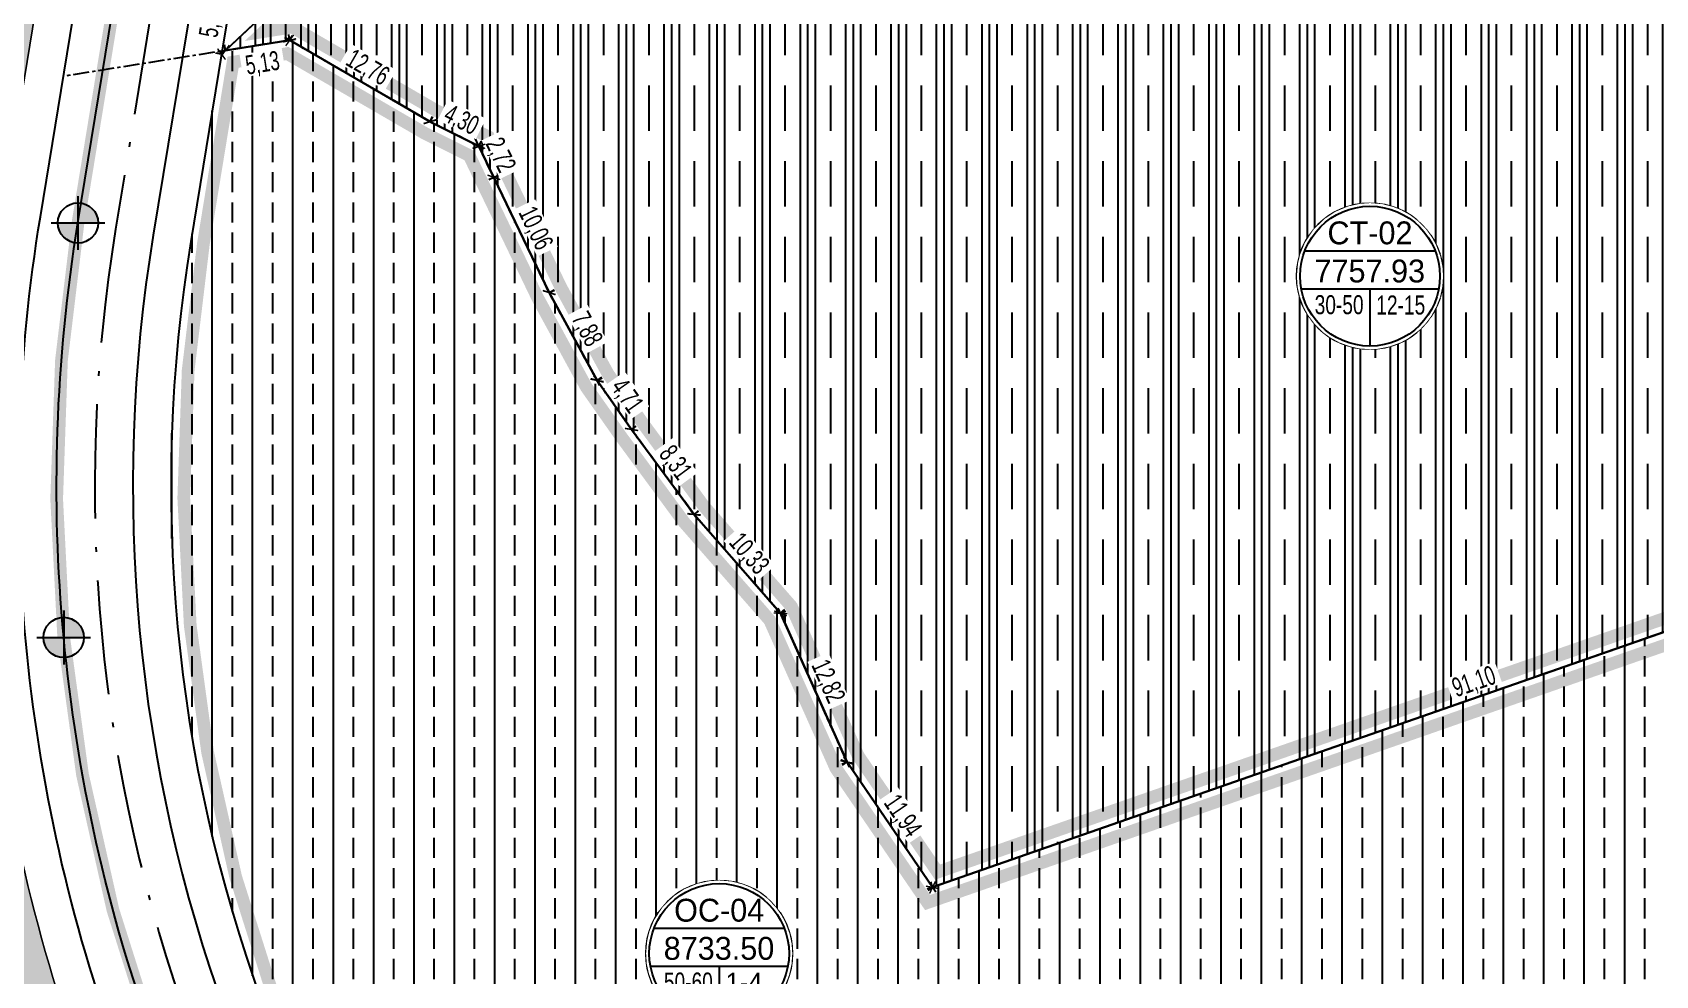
# Model space of a CAD drawing. Header units: metres. Extents: x 566107 to 571261, y 2062953 to 2068466.
# Drawn here: x 568067.4 to 568195.1, y 2066241.6 to 2066315.8 of the extents above; entities that cross this region are included whole.
import ezdxf
from ezdxf.enums import TextEntityAlignment as Align

# ---------------------------------------------------------------- set-up
doc = ezdxf.new("R2010")
doc.units = ezdxf.units.M
for name, pattern in [('ACAD_ISO10W100', [18.5, 12, -3, 0.5, -3]), ('CENTER', [2, 1.25, -0.25, 0.25, -0.25]), ('DOT', [0.25, 0, -0.25]), ('HIDDEN', [0.375, 0.25, -0.125])]:
    doc.linetypes.add(name, pattern=pattern)
doc.layers.get('0').update_dxf_attribs({"linetype": 'CONTINUOUS'})
doc.layers.get('DEFPOINTS').update_dxf_attribs({"linetype": 'CONTINUOUS'})
for name, color, linetype, lineweight in [('boDnv', 54, 'CONTINUOUS', 25), ('datKeSog', 251, 'CONTINUOUS', 13), ('datMatNc', 150, 'CONTINUOUS', 13), ('kt', 37, 'CONTINUOUS', 25)]:
    doc.layers.add(name, color=color, linetype=linetype, lineweight=lineweight)
for name, color, linetype in [('ChiaLo', 128, 'CENTER'), ('datOXh', 42, 'CONTINUOUS'), ('ddc', 32, 'CONTINUOUS'), ('ghi_chu', 7, 'CONTINUOUS'), ('hacth sdd', 8, 'CONTINUOUS'), ('LogDg', 7, 'CONTINUOUS'), ('QH', 7, 'CONTINUOUS'), ('RANHGIOI', 2, 'HIDDEN'), ('TimDg', 222, 'CONTINUOUS'), ('ViaHeS', 32, 'CONTINUOUS')]:
    doc.layers.add(name, color=color, linetype=linetype)
doc.styles.add('avh', font='')
doc.styles.add('KTHUOC', font='', dxfattribs={"width": 0.8})
doc.styles.add('rms', font='romans.shx', dxfattribs={"width": 0.7, "bigfont": 'vns.shx'})
doc.styles.get('avh').set_extended_font_data('.VnAvantH')
doc.styles.get('KTHUOC').set_extended_font_data('.VnArial NarrowH')
doc.linetypes.add('ADL', pattern='A,0.125,-0.15,["++",rms,S=0.5,R=0,X=0,Y=-0.2245],-1.35,1.125', length=2.75)
doc.dimstyles.new('tien', dxfattribs={"dimscale": 0, "dimtxt": 1.5, "dimasz": 0.75, "dimexe": 0.45, "dimexo": 0, "dimgap": 0.25, "dimtad": 1, "dimzin": 1, "dimtxsty": 'KTHUOC', "dimblk1": 'ARCHTICK', "dimblk2": 'ARCHTICK', "dimsah": 1, "dimcen": 1, "dimdle": 0.45, "dimclrd": 37, "dimclre": 37, "dimclrt": 7, "dimaunit": 1, "dimadec": 0, "dimazin": 0, "dimtfac": 1, "dimtix": 1, "dimtofl": 0, "dimtmove": 2, "dimatfit": 3, "dimldrblk": 'ARCHTICK', "dimfxl": 0, "dimtolj": 1, "dimtzin": 1, "dimarcsym": 0})

# ---------------------------------------------------------------- blocks, each defined once
blk = doc.blocks.new('moc')
at = {"layer": 'QH', "linetype": 'Continuous'}
h = blk.add_hatch(color=7, dxfattribs=at)
h.paths.add_polyline_path([(0, 0), (0.529, 0, 0.414214), (0, 0.529)])
h.paths.add_polyline_path([(-0.529, 0, 0.414214), (0, -0.529), (0, 0)])
for p, q in [((0, 0.706), (0, -0.706)), ((-0.706, 0), (0.706, 0))]:
    blk.add_line(p, q, dxfattribs=at)
blk.add_circle((0, 0), 0.529, dxfattribs=at)
blk = doc.blocks.new('sl')
at = {"layer": 'ghi_chu', "color": 158}
blk.add_circle((0, 0), 5.75, dxfattribs=at)
at = {"color": 158, "linetype": 'DOT'}
blk.add_wipeout([(0, 5.75), (0.97, 5.67), (1.86, 5.44), (2.47, 5.19), (3.13, 4.82), (3.79, 4.32), (4.43, 3.67), (4.91, 2.99), (5.2, 2.45), (5.53, 1.57), (5.7, 0.77), (5.75, 0), (5.69, -0.85), (5.5, -1.69), (5.23, -2.38), (4.83, -3.13), (4.38, -3.72), (3.93, -4.2), (2.99, -4.91), (2.42, -5.22), (1.54, -5.54), (0.63, -5.72), (0, -5.75), (-0.86, -5.69), (-1.59, -5.52), (-2.41, -5.22), (-3.14, -4.82), (-3.72, -4.39), (-4.31, -3.8), (-4.85, -3.09), (-5.21, -2.43), (-5.52, -1.6), (-5.69, -0.85), (-5.75, 0), (-5.66, 1.01), (-5.49, 1.72), (-5.12, 2.62), (-4.44, 3.66), (-3.55, 4.52), (-2.72, 5.07), (-1.72, 5.49), (-0.8, 5.69)], dxfattribs=at).dxf.layer = 'ghi_chu'
at = {"layer": 'ghi_chu', "color": 32}
for points in [[(-5.12, 2), (5.12, 2)], [(-5.41, -1), (5.41, -1)], [(0, -1), (0, -5.5)]]:
    blk.add_lwpolyline(points, dxfattribs=at)
at = {"layer": 'ghi_chu'}
blk.add_circle((0, 0), 5.5, dxfattribs=at)
at = {"layer": 'ghi_chu', "style": 'avh'}
for tag, height, p in [('SOLO', 1.25, (0, 2.51)), ('DT', 1.5, (-0.01, -0.49))]:
    blk.add_attdef(tag, text='', height=height, dxfattribs=at).set_placement(p, align=Align.CENTER)
blk.add_attdef('MD', text='', height=1.25, dxfattribs=at).set_placement((-0.5, -3), align=Align.RIGHT)
blk.add_attdef('TC', (0.5, -3.02), '', height=1.25, dxfattribs=at)
blk = doc.blocks.new('_ArchTick')
at = {"color": 0, "linetype": 'ByBlock', "const_width": 0.15}
blk.add_lwpolyline([(-0.5, -0.5), (0.5, 0.5)], dxfattribs=at)
blk = doc.blocks.new('*D684')
at = {"layer": 'DEFPOINTS', "color": 0, "transparency": 16777216}
blk.add_point((568082.31, 2066314.1), dxfattribs=at)
blk.add_point((568082.31, 2066314.1), dxfattribs=at)
at = {"layer": 'kt', "color": 37, "lineweight": -2, "transparency": 16777216}
for p, q in [((568083.19, 2066319.48), (568082.24, 2066313.65)), ((568083.12, 2066319.03), (568082.67, 2066319.11)), ((568082.31, 2066314.1), (568081.87, 2066314.17))]:
    blk.add_line(p, q, dxfattribs=at)
at = {"layer": 'kt', "color": 37, "lineweight": -2, "transparency": 16777216, "xscale": 0.75, "yscale": 0.75, "zscale": 0.75}
for p, rotation in [((568083.12, 2066319.03), 80.70220419881306), ((568082.31, 2066314.1), 260.7022041988131)]:
    blk.add_blockref('_ArchTick', p, dxfattribs=dict(at, rotation=rotation))
at = {"layer": 'kt', "color": 7, "transparency": 16777216, "insert": (568081.59, 2066316.75), "char_height": 1.5, "attachment_point": 5, "rotation": 80.7022, "style": 'KTHUOC', "bg_fill": 3, "box_fill_scale": 1.1, "bg_fill_color": 256, "bg_fill_true_color": 13158600, "bg_fill_transparency": 0}
blk.add_mtext('\\A1;5,00 ', dxfattribs=at)
at = {"layer": 'DEFPOINTS', "color": 0, "transparency": 16777216}
blk.add_point((568083.12, 2066319.03), dxfattribs=at)
blk = doc.blocks.new('*D706')
at = {"layer": 'DEFPOINTS', "color": 0, "transparency": 16777216}
for p in [(568224.26, 2066278.55), (568138.25, 2066248.52), (568138.25, 2066248.52)]:
    blk.add_point(p, dxfattribs=at)
at = {"layer": 'kt', "color": 37, "lineweight": -2, "transparency": 16777216}
for p, q in [((568224.69, 2066278.7), (568137.83, 2066248.38)), ((568224.26, 2066278.55), (568224.12, 2066278.98)), ((568138.25, 2066248.52), (568138.11, 2066248.95))]:
    blk.add_line(p, q, dxfattribs=at)
at = {"layer": 'kt', "color": 37, "lineweight": -2, "transparency": 16777216, "xscale": 0.75, "yscale": 0.75, "zscale": 0.75}
for p, rotation in [((568224.26, 2066278.55), 19.24638607343612), ((568138.25, 2066248.52), 199.2463860734361)]:
    blk.add_blockref('_ArchTick', p, dxfattribs=dict(at, rotation=rotation))
at = {"layer": 'kt', "color": 7, "transparency": 16777216, "insert": (568180.88, 2066264.62), "char_height": 1.5, "attachment_point": 5, "rotation": 19.2464, "style": 'KTHUOC', "bg_fill": 3, "box_fill_scale": 1.1, "bg_fill_color": 256, "bg_fill_true_color": 13158600, "bg_fill_transparency": 0}
blk.add_mtext('\\A1;91,10 ', dxfattribs=at)
blk = doc.blocks.new('*D707')
at = {"layer": 'DEFPOINTS', "color": 0, "transparency": 16777216}
for p in [(568131.52, 2066258.39), (568131.52, 2066258.39), (568138.25, 2066248.52)]:
    blk.add_point(p, dxfattribs=at)
at = {"layer": 'kt', "color": 37, "lineweight": -2, "transparency": 16777216}
for p, q in [((568131.52, 2066258.39), (568131.15, 2066258.13)), ((568138.51, 2066248.15), (568131.27, 2066258.76)), ((568138.25, 2066248.52), (568137.88, 2066248.27))]:
    blk.add_line(p, q, dxfattribs=at)
at = {"layer": 'kt', "color": 37, "lineweight": -2, "transparency": 16777216, "xscale": 0.75, "yscale": 0.75, "zscale": 0.75}
for p, rotation in [((568131.52, 2066258.39), 124.3149890728542), ((568138.25, 2066248.52), 304.3149890728542)]:
    blk.add_blockref('_ArchTick', p, dxfattribs=dict(at, rotation=rotation))
at = {"layer": 'kt', "color": 7, "transparency": 16777216, "insert": (568135.83, 2066254.1), "char_height": 1.5, "attachment_point": 5, "rotation": 304.315, "style": 'KTHUOC', "bg_fill": 3, "box_fill_scale": 1.1, "bg_fill_color": 256, "bg_fill_true_color": 13158600, "bg_fill_transparency": 0}
blk.add_mtext('\\A1;11,94 ', dxfattribs=at)
blk = doc.blocks.new('*D708')
at = {"layer": 'DEFPOINTS', "color": 0, "transparency": 16777216}
for p in [(568126.29, 2066270.09), (568126.29, 2066270.09), (568131.52, 2066258.39)]:
    blk.add_point(p, dxfattribs=at)
at = {"layer": 'kt', "color": 37, "lineweight": -2, "transparency": 16777216}
for p, q in [((568131.71, 2066257.97), (568126.11, 2066270.5)), ((568126.29, 2066270.09), (568126.7, 2066270.27)), ((568131.52, 2066258.39), (568131.11, 2066258.2))]:
    blk.add_line(p, q, dxfattribs=at)
at = {"layer": 'kt', "color": 37, "lineweight": -2, "transparency": 16777216, "xscale": 0.75, "yscale": 0.75, "zscale": 0.75}
for p, rotation in [((568126.29, 2066270.09), 114.0815287938633), ((568131.52, 2066258.39), 294.0815287938632)]:
    blk.add_blockref('_ArchTick', p, dxfattribs=dict(at, rotation=rotation))
at = {"layer": 'kt', "color": 7, "transparency": 16777216, "insert": (568129.95, 2066264.7), "char_height": 1.5, "attachment_point": 5, "rotation": 294.0815, "style": 'KTHUOC', "bg_fill": 3, "box_fill_scale": 1.1, "bg_fill_color": 256, "bg_fill_true_color": 13158600, "bg_fill_transparency": 0}
blk.add_mtext('\\A1;12,82 ', dxfattribs=at)
blk = doc.blocks.new('*D709')
at = {"layer": 'DEFPOINTS', "color": 0, "transparency": 16777216}
for p in [(568119.49, 2066277.87), (568126.29, 2066270.09), (568126.29, 2066270.09)]:
    blk.add_point(p, dxfattribs=at)
at = {"layer": 'kt', "color": 37, "lineweight": -2, "transparency": 16777216}
for p, q in [((568119.2, 2066278.21), (568126.59, 2066269.75)), ((568119.49, 2066277.87), (568119.83, 2066278.17)), ((568126.29, 2066270.09), (568126.63, 2066270.39))]:
    blk.add_line(p, q, dxfattribs=at)
at = {"layer": 'kt', "color": 37, "lineweight": -2, "transparency": 16777216, "xscale": 0.75, "yscale": 0.75, "zscale": 0.75}
for p, rotation in [((568119.49, 2066277.87), 131.1531154740259), ((568126.29, 2066270.09), 311.1531154740259)]:
    blk.add_blockref('_ArchTick', p, dxfattribs=dict(at, rotation=rotation))
at = {"layer": 'kt', "color": 7, "transparency": 16777216, "insert": (568123.75, 2066274.73), "char_height": 1.5, "attachment_point": 5, "rotation": 311.1531, "style": 'KTHUOC', "bg_fill": 3, "box_fill_scale": 1.1, "bg_fill_color": 256, "bg_fill_true_color": 13158600, "bg_fill_transparency": 0}
blk.add_mtext('\\A1;10,33 ', dxfattribs=at)
blk = doc.blocks.new('*D710')
at = {"layer": 'DEFPOINTS', "color": 0, "transparency": 16777216}
for p in [(568114.57, 2066284.56), (568119.49, 2066277.87), (568119.49, 2066277.87)]:
    blk.add_point(p, dxfattribs=at)
at = {"layer": 'kt', "color": 37, "lineweight": -2, "transparency": 16777216}
for p, q in [((568114.3, 2066284.93), (568119.76, 2066277.51)), ((568114.57, 2066284.56), (568114.93, 2066284.83)), ((568119.49, 2066277.87), (568119.85, 2066278.14))]:
    blk.add_line(p, q, dxfattribs=at)
at = {"layer": 'kt', "color": 37, "lineweight": -2, "transparency": 16777216, "xscale": 0.75, "yscale": 0.75, "zscale": 0.75}
for p, rotation in [((568114.57, 2066284.56), 126.3476749681429), ((568119.49, 2066277.87), 306.3476749681429)]:
    blk.add_blockref('_ArchTick', p, dxfattribs=dict(at, rotation=rotation))
at = {"layer": 'kt', "color": 7, "transparency": 16777216, "insert": (568117.95, 2066281.9), "char_height": 1.5, "attachment_point": 5, "rotation": 306.3477, "style": 'KTHUOC', "bg_fill": 3, "box_fill_scale": 1.1, "bg_fill_color": 256, "bg_fill_true_color": 13158600, "bg_fill_transparency": 0}
blk.add_mtext('\\A1;8,31 ', dxfattribs=at)
blk = doc.blocks.new('*D711')
at = {"layer": 'DEFPOINTS', "color": 0, "transparency": 16777216}
for p in [(568111.86, 2066288.42), (568111.86, 2066288.42), (568114.57, 2066284.56)]:
    blk.add_point(p, dxfattribs=at)
at = {"layer": 'kt', "color": 37, "lineweight": -2, "transparency": 16777216}
for p, q in [((568114.83, 2066284.2), (568111.6, 2066288.78)), ((568111.86, 2066288.42), (568112.23, 2066288.67)), ((568114.57, 2066284.56), (568114.94, 2066284.82))]:
    blk.add_line(p, q, dxfattribs=at)
at = {"layer": 'kt', "color": 37, "lineweight": -2, "transparency": 16777216, "xscale": 0.75, "yscale": 0.75, "zscale": 0.75}
for p, rotation in [((568111.86, 2066288.42), 125.0837517346792), ((568114.57, 2066284.56), 305.0837517346792)]:
    blk.add_blockref('_ArchTick', p, dxfattribs=dict(at, rotation=rotation))
at = {"layer": 'kt', "color": 7, "transparency": 16777216, "insert": (568114.15, 2066287.15), "char_height": 1.5, "attachment_point": 5, "rotation": 305.0838, "style": 'KTHUOC', "bg_fill": 3, "box_fill_scale": 1.1, "bg_fill_color": 256, "bg_fill_true_color": 13158600, "bg_fill_transparency": 0}
blk.add_mtext('\\A1;4,71 ', dxfattribs=at)
blk = doc.blocks.new('*D712')
at = {"layer": 'DEFPOINTS', "color": 0, "transparency": 16777216}
for p in [(568108.09, 2066295.33), (568108.09, 2066295.33), (568111.86, 2066288.42)]:
    blk.add_point(p, dxfattribs=at)
at = {"layer": 'kt', "color": 37, "lineweight": -2, "transparency": 16777216}
for p, q in [((568112.08, 2066288.02), (568107.88, 2066295.73)), ((568108.09, 2066295.33), (568108.49, 2066295.55)), ((568111.86, 2066288.42), (568112.26, 2066288.63))]:
    blk.add_line(p, q, dxfattribs=at)
at = {"layer": 'kt', "color": 37, "lineweight": -2, "transparency": 16777216, "xscale": 0.75, "yscale": 0.75, "zscale": 0.75}
for p, rotation in [((568108.09, 2066295.33), 118.5850171197611), ((568111.86, 2066288.42), 298.5850171197612)]:
    blk.add_blockref('_ArchTick', p, dxfattribs=dict(at, rotation=rotation))
at = {"layer": 'kt', "color": 7, "transparency": 16777216, "insert": (568110.98, 2066292.42), "char_height": 1.5, "attachment_point": 5, "rotation": 298.585, "style": 'KTHUOC', "bg_fill": 3, "box_fill_scale": 1.1, "bg_fill_color": 256, "bg_fill_true_color": 13158600, "bg_fill_transparency": 0}
blk.add_mtext('\\A1;7,88 ', dxfattribs=at)
blk = doc.blocks.new('*D713')
at = {"layer": 'DEFPOINTS', "color": 0, "transparency": 16777216}
for p in [(568103.74, 2066304.4), (568103.74, 2066304.4), (568108.09, 2066295.33)]:
    blk.add_point(p, dxfattribs=at)
at = {"layer": 'kt', "color": 37, "lineweight": -2, "transparency": 16777216}
for p, q in [((568108.29, 2066294.93), (568103.54, 2066304.81)), ((568103.74, 2066304.4), (568104.14, 2066304.6)), ((568108.09, 2066295.33), (568108.5, 2066295.53))]:
    blk.add_line(p, q, dxfattribs=at)
at = {"layer": 'kt', "color": 37, "lineweight": -2, "transparency": 16777216, "xscale": 0.75, "yscale": 0.75, "zscale": 0.75}
for p, rotation in [((568103.74, 2066304.4), 115.6699841203599), ((568108.09, 2066295.33), 295.6699841203599)]:
    blk.add_blockref('_ArchTick', p, dxfattribs=dict(at, rotation=rotation))
at = {"layer": 'kt', "color": 7, "transparency": 16777216, "insert": (568106.94, 2066300.36), "char_height": 1.5, "attachment_point": 5, "rotation": 295.67, "style": 'KTHUOC', "bg_fill": 3, "box_fill_scale": 1.1, "bg_fill_color": 256, "bg_fill_true_color": 13158600, "bg_fill_transparency": 0}
blk.add_mtext('\\A1;10,06 ', dxfattribs=at)
blk = doc.blocks.new('*D714')
at = {"layer": 'kt', "color": 37, "lineweight": -2, "transparency": 16777216}
for p, q in [((568102.56, 2066306.85), (568102.15, 2066306.66)), ((568102.56, 2066306.85), (568102.23, 2066307.53)), ((568103.74, 2066304.4), (568103.33, 2066304.21)), ((568103.74, 2066304.4), (568104.06, 2066303.72))]:
    blk.add_line(p, q, dxfattribs=at)
at = {"layer": 'kt', "color": 37, "lineweight": -2, "transparency": 16777216, "xscale": 0.75, "yscale": 0.75, "zscale": 0.75}
for p, rotation in [((568102.56, 2066306.85), 295.6699841219623), ((568103.74, 2066304.4), 115.6699841219623)]:
    blk.add_blockref('_ArchTick', p, dxfattribs=dict(at, rotation=rotation))
at = {"layer": 'kt', "color": 7, "transparency": 16777216, "insert": (568104.18, 2066306.12), "char_height": 1.5, "attachment_point": 5, "rotation": 295.67, "style": 'KTHUOC', "bg_fill": 3, "box_fill_scale": 1.1, "bg_fill_color": 256, "bg_fill_true_color": 13158600, "bg_fill_transparency": 0}
blk.add_mtext('\\A1;2,72 ', dxfattribs=at)
at = {"layer": 'DEFPOINTS', "color": 0, "transparency": 16777216}
for p in [(568102.56, 2066306.85), (568103.74, 2066304.4), (568103.74, 2066304.4)]:
    blk.add_point(p, dxfattribs=at)
blk = doc.blocks.new('*D715')
at = {"layer": 'kt', "color": 37, "lineweight": -2, "transparency": 16777216}
for p, q in [((568102.96, 2066306.65), (568098.31, 2066308.98)), ((568098.72, 2066308.78), (568098.92, 2066309.18)), ((568102.56, 2066306.85), (568102.76, 2066307.25))]:
    blk.add_line(p, q, dxfattribs=at)
at = {"layer": 'kt', "color": 37, "lineweight": -2, "transparency": 16777216, "xscale": 0.75, "yscale": 0.75, "zscale": 0.75}
for p, rotation in [((568098.72, 2066308.78), 153.3148532798713), ((568102.56, 2066306.85), 333.3148532798713)]:
    blk.add_blockref('_ArchTick', p, dxfattribs=dict(at, rotation=rotation))
at = {"layer": 'kt', "color": 7, "transparency": 16777216, "insert": (568101.15, 2066308.84), "char_height": 1.5, "attachment_point": 5, "rotation": 333.3149, "style": 'KTHUOC', "bg_fill": 3, "box_fill_scale": 1.1, "bg_fill_color": 256, "bg_fill_true_color": 13158600, "bg_fill_transparency": 0}
blk.add_mtext('\\A1;4,30 ', dxfattribs=at)
at = {"layer": 'DEFPOINTS', "color": 0, "transparency": 16777216}
for p in [(568098.72, 2066308.78), (568098.72, 2066308.78), (568102.56, 2066306.85)]:
    blk.add_point(p, dxfattribs=at)
blk = doc.blocks.new('*D716')
at = {"layer": 'DEFPOINTS', "color": 0, "transparency": 16777216}
for p in [(568087.67, 2066315.18), (568087.67, 2066315.18), (568098.72, 2066308.78)]:
    blk.add_point(p, dxfattribs=at)
at = {"layer": 'kt', "color": 37, "lineweight": -2, "transparency": 16777216}
for p, q in [((568099.11, 2066308.56), (568087.29, 2066315.41)), ((568087.67, 2066315.18), (568087.9, 2066315.57)), ((568098.72, 2066308.78), (568098.94, 2066309.17))]:
    blk.add_line(p, q, dxfattribs=at)
at = {"layer": 'kt', "color": 37, "lineweight": -2, "transparency": 16777216, "xscale": 0.75, "yscale": 0.75, "zscale": 0.75}
for p, rotation in [((568087.67, 2066315.18), 149.8891309254005), ((568098.72, 2066308.78), 329.8891309254005)]:
    blk.add_blockref('_ArchTick', p, dxfattribs=dict(at, rotation=rotation))
at = {"layer": 'kt', "color": 7, "transparency": 16777216, "insert": (568093.77, 2066312.97), "char_height": 1.5, "attachment_point": 5, "rotation": 329.8891, "style": 'KTHUOC', "bg_fill": 3, "box_fill_scale": 1.1, "bg_fill_color": 256, "bg_fill_true_color": 13158600, "bg_fill_transparency": 0}
blk.add_mtext('\\A1;12,76 ', dxfattribs=at)
blk = doc.blocks.new('*D717')
at = {"layer": 'DEFPOINTS', "color": 0, "transparency": 16777216}
blk.add_point((568082.61, 2066314.38), dxfattribs=at)
blk.add_point((568082.61, 2066314.38), dxfattribs=at)
at = {"layer": 'kt', "color": 37, "lineweight": -2, "transparency": 16777216}
for p, q in [((568087.67, 2066315.18), (568087.6, 2066315.63)), ((568088.12, 2066315.26), (568082.17, 2066314.31)), ((568082.61, 2066314.38), (568082.54, 2066314.82))]:
    blk.add_line(p, q, dxfattribs=at)
at = {"layer": 'kt', "color": 7, "transparency": 16777216, "insert": (568085.55, 2066313.29), "char_height": 1.5, "attachment_point": 5, "rotation": 9.0247, "style": 'KTHUOC', "bg_fill": 3, "box_fill_scale": 1.1, "bg_fill_color": 256, "bg_fill_true_color": 13158600, "bg_fill_transparency": 0}
blk.add_mtext('\\A1;5,13 ', dxfattribs=at)
at = {"layer": 'DEFPOINTS', "color": 0, "transparency": 16777216}
blk.add_point((568087.67, 2066315.18), dxfattribs=at)
at = {"layer": 'kt', "color": 37, "lineweight": -2, "transparency": 16777216, "xscale": 0.75, "yscale": 0.75, "zscale": 0.75}
for p, rotation in [((568087.67, 2066315.18), 9.024746196513824), ((568082.61, 2066314.38), 189.0247461965138)]:
    blk.add_blockref('_ArchTick', p, dxfattribs=dict(at, rotation=rotation))

msp = doc.modelspace()

# ---------------------------------------------------------------- hatches: boundary and pattern name
at = {"layer": 'hacth sdd'}
h = msp.add_hatch(dxfattribs=at)
h.set_pattern_fill('DASH', color=152, scale=0.5, style=0)
edge = h.paths.add_edge_path()
edge.add_line((568183.62, 2065918.921), (568168.818, 2066044.598))
edge.add_arc((568024.813, 2066027.637), 145, 6.71726, 34.05898)
edge.add_line((568144.94, 2066108.844), (568098.19, 2066178))
edge.add_line((568098.19, 2066178), (568085.091, 2066201.597))
edge.add_arc((568202.25, 2066266.634), 134, 200.00841, 209.03546, ccw=False)
edge.add_line((568076.338, 2066220.785), (568071.423, 2066234.284))
edge.add_arc((568197.335, 2066280.133), 134, 170.7022, 200.00841, ccw=False)
edge.add_line((568065.095, 2066301.783), (568070.229, 2066333.138))
edge.add_line((568070.229, 2066333.138), (568075.391, 2066383.854))
edge.add_arc((567886.853, 2066414.424), 191, 350.79009, 357.98008)
edge.add_line((568077.734, 2066407.691), (568080.426, 2066483.999))
edge.add_line((568080.426, 2066483.999), (568080.646, 2066490.814))
edge.add_line((568080.646, 2066490.814), (568076.777, 2066494.781))
edge.add_line((568076.777, 2066494.781), (568057.079, 2066494.636))
edge.add_line((568057.079, 2066494.636), (568051.884, 2066489.606))
edge.add_line((568051.884, 2066489.606), (568042.867, 2066263.069))
edge.add_arc((568132.296, 2066259.51), 89.5, 177.72058, 210.71731)
edge.add_line((568055.353, 2066213.793), (568139.856, 2066071.571))
edge.add_arc((567955.412, 2065970.128), 210.5, 1.24505, 28.81045, ccw=False)
edge.add_line((568165.863, 2065974.702), (568167.588, 2065895.311))
edge.add_line((568167.588, 2065895.311), (568172.343, 2065891.903))
edge.add_line((568172.343, 2065891.903), (568183.438, 2065895.402))
edge.add_line((568183.438, 2065895.402), (568186.59, 2065900.513))
edge.add_line((568186.59, 2065900.513), (568183.62, 2065918.921))
h = msp.add_hatch(dxfattribs=at)
h.set_pattern_fill('CLAY', color=44, scale=0.75, angle=90, style=0)
h.set_pattern_definition([(90, (568082.61, 2066248.525), (-3.571875, 2e-16), []), (90, (568082.0147, 2066248.525), (-3.571875, 2e-16), []), (90, (568081.4194, 2066248.525), (-3.571875, 2e-16), []), (90, (568080.2288, 2066248.525), (-3.571875, 2e-16), [3.57187, -2.38125])])
edge = h.paths.add_edge_path()
edge.add_line((568228.162, 2066332.331), (568225.019, 2066334.81))
edge.add_arc((568138.572, 2066839.459), 512, 275.88383, 279.72044, ccw=False)
edge.add_line((568191.058, 2066330.157), (568088.093, 2066319.545))
edge.add_line((568088.093, 2066319.545), (568082.61, 2066314.38))
edge.add_line((568082.61, 2066314.38), (568087.675, 2066315.185))
edge.add_line((568087.675, 2066315.185), (568098.717, 2066308.781))
edge.add_line((568098.717, 2066308.781), (568102.558, 2066306.85))
edge.add_line((568102.558, 2066306.85), (568103.736, 2066304.4))
edge.add_line((568103.736, 2066304.4), (568108.094, 2066295.332))
edge.add_line((568108.094, 2066295.332), (568111.862, 2066288.416))
edge.add_line((568111.862, 2066288.416), (568114.568, 2066284.564))
edge.add_line((568114.568, 2066284.564), (568119.492, 2066277.872))
edge.add_line((568119.492, 2066277.872), (568126.293, 2066270.091))
edge.add_line((568126.293, 2066270.091), (568131.525, 2066258.385))
edge.add_line((568131.525, 2066258.385), (568138.255, 2066248.525))
edge.add_line((568138.255, 2066248.525), (568224.265, 2066278.555))
edge.add_line((568224.265, 2066278.555), (568227.187, 2066278.888))
edge.add_line((568227.187, 2066278.888), (568232.229, 2066278.544))
edge.add_line((568232.229, 2066278.544), (568231.294, 2066282.431))
edge.add_line((568231.294, 2066282.431), (568228.162, 2066332.331))
h = msp.add_hatch(dxfattribs=at)
h.set_pattern_fill('BRASS', color=57, scale=0.5, angle=90, style=0)
h.set_pattern_definition([(90, (568078.405, 2066198.4447), (-3.175, 2e-16), []), (90, (568076.8176, 2066198.4447), (-3.175, 2e-16), [1.5875, -0.79375])])
edge = h.paths.add_edge_path()
edge.add_line((568232.229, 2066278.544), (568227.187, 2066278.888))
edge.add_line((568227.187, 2066278.888), (568224.265, 2066278.555))
edge.add_line((568224.265, 2066278.555), (568138.255, 2066248.525))
edge.add_line((568138.255, 2066248.525), (568131.525, 2066258.385))
edge.add_line((568131.525, 2066258.385), (568126.293, 2066270.091))
edge.add_line((568126.293, 2066270.091), (568119.492, 2066277.872))
edge.add_line((568119.492, 2066277.872), (568114.568, 2066284.564))
edge.add_line((568114.568, 2066284.564), (568111.862, 2066288.416))
edge.add_line((568111.862, 2066288.416), (568108.094, 2066295.332))
edge.add_line((568108.094, 2066295.332), (568103.736, 2066304.4))
edge.add_line((568103.736, 2066304.4), (568102.558, 2066306.85))
edge.add_line((568102.558, 2066306.85), (568098.717, 2066308.781))
edge.add_line((568098.717, 2066308.781), (568087.675, 2066315.185))
edge.add_line((568087.675, 2066315.185), (568082.61, 2066314.38))
edge.add_line((568082.61, 2066314.38), (568082.311, 2066314.099))
edge.add_line((568082.311, 2066314.099), (568079.898, 2066299.359))
edge.add_arc((568197.335, 2066280.133), 119, 170.7022, 200.00841)
edge.add_line((568085.517, 2066239.416), (568090.433, 2066225.917))
edge.add_arc((568202.25, 2066266.634), 119, 200.00841, 209.03546)
edge.add_line((568098.206, 2066208.877), (568103.141, 2066199.987))
edge.add_arc((568105.764, 2066201.443), 3, 209.03546, 293.15484)
edge.add_line((568106.944, 2066198.684), (568124.125, 2066206.032))
edge.add_arc((568184.091, 2066065.817), 152.5, 103.41777, 113.15484, ccw=False)
edge.add_line((568148.703, 2066214.154), (568221.281, 2066231.468))
edge.add_line((568221.281, 2066231.468), (568240.512, 2066235.205))
edge.add_arc((568240.131, 2066237.168), 2, 280.99448, 373.53287)
edge.add_line((568242.075, 2066237.636), (568232.229, 2066278.544))

# ---------------------------------------------------------------- linework, layer by layer
at = {"layer": 'datKeSog'}
msp.add_lwpolyline([(568075.391, 2066383.854), (568070.229, 2066333.138), (568065.095, 2066301.783, 0.128574), (568071.423, 2066234.284), (568076.338, 2066220.785, 0.0394083), (568085.091, 2066201.597), (568098.19, 2066178), (568144.94, 2066108.844, -0.11987), (568168.818, 2066044.598), (568183.62, 2065918.921), (568186.59, 2065900.513), (568188.999, 2065904.419), (568186.592, 2065919.336), (568171.798, 2066044.949, 0.11987), (568147.426, 2066110.524), (568100.749, 2066179.572), (568087.714, 2066203.053, -0.0394083), (568079.157, 2066221.811), (568074.241, 2066235.31, -0.128574), (568068.056, 2066301.298), (568073.204, 2066332.743), (568078.366, 2066383.462, 0.0312673)], format="xyb", dxfattribs=at)
at = {"layer": 'datMatNc'}
msp.add_lwpolyline([(568183.62, 2065918.921), (568168.818, 2066044.598, 0.11987), (568144.94, 2066108.844), (568098.19, 2066178), (568085.091, 2066201.597, -0.0394083), (568076.338, 2066220.785), (568071.423, 2066234.284, -0.128574), (568065.095, 2066301.783), (568070.229, 2066333.138), (568075.391, 2066383.854, 0.0313826), (568077.734, 2066407.691), (568080.426, 2066483.999), (568080.646, 2066490.814), (568076.777, 2066494.781), (568057.079, 2066494.636), (568051.884, 2066489.606), (568042.867, 2066263.069, 0.1449785), (568055.353, 2066213.793), (568139.856, 2066071.571, -0.1208601), (568165.863, 2065974.702), (568167.588, 2065895.311), (568172.343, 2065891.903), (568183.438, 2065895.402), (568186.59, 2065900.513)], format="xyb", close=True, dxfattribs=at)
at = {"layer": 'LogDg'}
for points in [[(568045.189, 2066491.114), (568036.122, 2066263.338, 0.1449785), (568049.55, 2066210.345), (568133.996, 2066068.22, -0.1207214), (568159.114, 2065974.555), (568160.777, 2065898.07, 0.4999972), (568176.383, 2065886.886), (568184.083, 2065889.314, 0.3722013), (568192.32, 2065902.67), (568189.564, 2065919.75), (568174.777, 2066045.3, 0.11987), (568149.911, 2066112.204), (568103.308, 2066181.143), (568090.337, 2066204.509, -0.0394083), (568081.976, 2066222.838), (568077.06, 2066236.337, -0.128574), (568071.016, 2066300.813), (568076.179, 2066332.349), (568081.342, 2066383.07, 0.0311548)], [(568190.443, 2066336.125), (568087.118, 2066325.477, 0.3385707), (568080.043, 2066318.811), (568076.937, 2066299.844, 0.128574), (568082.698, 2066238.39), (568087.614, 2066224.891, 0.0394083), (568095.583, 2066207.421), (568108.426, 2066184.285), (568154.595, 2066115.989, 0.3921699), (568165.188, 2066113.521), (568211.302, 2066139.838, -0.0071825), (568215.264, 2066142.024), (568287.124, 2066180.342), (568310.704, 2066188.581, -0.1818206), (568421.555, 2066185.973), (568438.688, 2066179.065, 0.0837549), (568462.572, 2066173.821, 0.5131316), (568468.637, 2066181.453), (568413.347, 2066376.227, 0.4122284), (568401.062, 2066383.135), (568318.665, 2066360.347, -0.0205674), (568278.137, 2066350.914), (568232.919, 2066342.333, -0.0212183), (568190.443, 2066336.125, 0.0212183)]]:
    msp.add_lwpolyline(points, format="xyb", dxfattribs=at)
at = {"layer": 'TimDg', "linetype": 'ACAD_ISO10W100', "ltscale": 0.75}
msp.add_lwpolyline([(568052.288, 2066834.89), (568102.991, 2066722.451, -0.0661146), (568107.533, 2066707.32), (568108.106, 2066703.76, -0.0635669), (568108.931, 2066678.449), (568106.545, 2066653.24, -0.020896), (568105.411, 2066644.963), (568098.32, 2066605.532), (568092.235, 2066551.305, 0.0198666), (568091.092, 2066535.459), (568089.421, 2066483.695), (568086.729, 2066407.374, -0.0310447), (568084.318, 2066382.68), (568079.155, 2066331.954), (568073.977, 2066300.329, 0.128574), (568079.879, 2066237.363), (568084.795, 2066223.864, 0.0394083), (568092.96, 2066205.965), (568105.867, 2066182.714), (568152.397, 2066113.884, -0.11987), (568177.756, 2066045.651), (568192.536, 2065920.165), (568198.653, 2065882.255)], format="xyb", dxfattribs=at)
at = {"layer": 'ViaHeS'}
msp.add_lwpolyline([(568057.079, 2066494.636), (568048.761, 2066486.583), (568039.869, 2066263.189, 0.1449785), (568052.774, 2066212.26), (568137.252, 2066070.081, -0.1207993), (568162.863, 2065974.637), (568164.54, 2065897.495), (568172.343, 2065891.903), (568183.438, 2065895.402), (568188.999, 2065904.419), (568186.592, 2065919.336), (568171.798, 2066044.949, 0.11987), (568147.426, 2066110.524), (568100.749, 2066179.572), (568087.714, 2066203.053, -0.0394083), (568079.157, 2066221.811), (568074.241, 2066235.31, -0.128574), (568068.056, 2066301.298), (568073.204, 2066332.743), (568078.366, 2066383.462, 0.0312673), (568080.733, 2066407.586), (568083.424, 2066483.898), (568083.551, 2066487.836), (568076.777, 2066494.781)], format="xyb", close=True, dxfattribs=at)
msp.add_lwpolyline([(568225.019, 2066334.81, -0.016742), (568191.058, 2066330.157), (568088.093, 2066319.545), (568082.311, 2066314.099), (568079.898, 2066299.359, 0.128574), (568085.517, 2066239.416), (568090.433, 2066225.917, 0.0394083), (568098.206, 2066208.877), (568103.141, 2066199.987, 0.3844618), (568106.944, 2066198.684), (568124.125, 2066206.032, -0.0425116), (568148.703, 2066214.154), (568221.281, 2066231.468), (568240.512, 2066235.205, 0.42725), (568242.075, 2066237.636), (568231.294, 2066282.431), (568228.162, 2066332.331), (568225.019, 2066334.81)], format="xyb", dxfattribs=at)

# ---------------------------------------------------------------- block references
at = {"layer": 'QH', "xscale": 3, "yscale": 3, "zscale": 3}
for p in [(568071.016, 2066300.813), (568069.893, 2066268.187)]:
    msp.add_blockref('moc', p, dxfattribs=at)

# ---------------------------------------------------------------- next in the draw order: block references
at = {"layer": 'ghi_chu'}
ref = msp.add_blockref('sl', (568172.667, 2066296.625), dxfattribs=at)
ref.add_attrib('DT', '7757.93', dxfattribs={"height": 1.8, "style": 'avh'}).set_placement((568172.652, 2066296.13), align=Align.CENTER)
ref.add_attrib('MD', '30-50', dxfattribs={"height": 1.5, "style": 'avh', "width": 0.75}).set_placement((568172.165, 2066293.628), align=Align.RIGHT)
ref.add_attrib('TC', '12-15', (568173.167, 2066293.605), dxfattribs={"height": 1.5, "style": 'avh', "width": 0.75})
ref.add_attrib('SOLO', 'ct-02', dxfattribs={"height": 1.8, "style": 'avh'}).set_placement((568172.667, 2066299.13), align=Align.CENTER)

# ---------------------------------------------------------------- next in the draw order: linework, layer by layer
at = {"layer": 'RANHGIOI', "color": 1, "ltscale": 9, "const_width": 1}
msp.add_lwpolyline([(568982.152, 2066596.774), (568641.488, 2066448.283), (568640.642, 2066447.92, -0.0051374), (568606.738, 2066433.79), (568320.264, 2066354.564, -0.0205674), (568279.256, 2066345.02), (568234.037, 2066336.438, -0.0212183), (568191.058, 2066330.157), (568073.843, 2066318.077), (568071.016, 2066300.813, 0.128574), (568077.06, 2066236.337), (568081.976, 2066222.838, 0.0394083), (568090.337, 2066204.509), (568103.308, 2066181.143), (568149.911, 2066112.204, -0.11987), (568174.777, 2066045.3), (568189.564, 2065919.75), (568193.006, 2065898.42), (568198.209, 2065900.061), (568647.001, 2066050.673, 0.0506838), (568827.906, 2066132.562), (568998.799, 2066231.855)], format="xyb", dxfattribs=at)

# ---------------------------------------------------------------- next in the draw order: block references
at = {"layer": 'ghi_chu'}
ref = msp.add_blockref('sl', (568121.464, 2066243.317), dxfattribs=at)
ref.add_attrib('DT', '8733.50', dxfattribs={"height": 1.8, "style": 'avh'}).set_placement((568121.45, 2066242.823), align=Align.CENTER)
ref.add_attrib('MD', '50-60', dxfattribs={"height": 1.5, "style": 'avh', "width": 0.75}).set_placement((568120.963, 2066240.32), align=Align.RIGHT)
ref.add_attrib('TC', '1-4', (568121.964, 2066240.297), dxfattribs={"height": 1.5, "style": 'avh'})
ref.add_attrib('SOLO', 'oc-04', dxfattribs={"height": 1.8, "style": 'avh'}).set_placement((568121.464, 2066245.823), align=Align.CENTER)

# ---------------------------------------------------------------- next in the draw order: linework, layer by layer
at = {"layer": 'boDnv', "color": 10, "linetype": 'ADL', "ltscale": 0.25, "const_width": 1}
msp.add_lwpolyline([(568227.192, 2066331.822), (568224.749, 2066333.749, -0.0165249), (568191.161, 2066329.162), (568088.532, 2066318.585), (568085.657, 2066315.877), (568087.869, 2066316.228), (568099.193, 2066309.661), (568103.312, 2066307.591), (568104.637, 2066304.833), (568108.984, 2066295.788), (568112.713, 2066288.945), (568115.38, 2066285.148), (568120.273, 2066278.499), (568127.145, 2066270.636), (568132.401, 2066258.875), (568138.649, 2066249.722), (568224.041, 2066279.536), (568227.164, 2066279.891), (568230.938, 2066279.634), (568230.301, 2066282.282)], format="xyb", close=True, dxfattribs=at)
at = {"layer": 'ChiaLo', "elevation": 0}
msp.add_lwpolyline([(568271.62, 2066283.949), (568262.924, 2066280.934), (568245.6, 2066277.632), (568227.187, 2066278.888), (568224.265, 2066278.555), (568138.255, 2066248.525), (568131.525, 2066258.385), (568126.293, 2066270.091), (568119.492, 2066277.872), (568114.568, 2066284.564), (568111.862, 2066288.416), (568108.094, 2066295.332), (568103.736, 2066304.4), (568102.558, 2066306.85), (568098.717, 2066308.781), (568087.675, 2066315.185), (568069.866, 2066312.356)], dxfattribs=at)

# ---------------------------------------------------------------- next in the draw order: dimensions: what is measured, and where the dimension line sits
at = {"layer": 'kt'}
dim = msp.add_aligned_dim(p1=(568083.119, 2066319.033), p2=(568082.311, 2066314.099), distance=0, dimstyle='tien', override={"dimscale": 1, "dimpost": ' '}, dxfattribs=at)
dim.commit()
dim.dimension.update_dxf_attribs({"geometry": '*D684', "text_midpoint": (568081.587, 2066316.75)})

# ---------------------------------------------------------------- next in the draw order: linework, layer by layer
at = {"layer": 'boDnv', "color": 10, "linetype": 'ADL', "ltscale": 0.25, "const_width": 1}
msp.add_lwpolyline([(568241.103, 2066237.402), (568231.429, 2066277.596), (568227.209, 2066277.884), (568224.489, 2066277.574), (568137.861, 2066247.328), (568130.648, 2066257.895), (568125.442, 2066269.546), (568118.712, 2066277.246), (568113.756, 2066283.981), (568111.011, 2066287.888), (568107.204, 2066294.876), (568102.834, 2066303.967), (568101.805, 2066306.11), (568098.241, 2066307.901), (568087.481, 2066314.141), (568083.221, 2066313.465), (568080.885, 2066299.198, 0.128574), (568086.457, 2066239.758)], format="xyb", dxfattribs=at)
at = {"layer": 'datOXh', "linetype": 'ByBlock'}
msp.add_lwpolyline([(568228.162, 2066332.331), (568225.019, 2066334.81, -0.016742), (568191.058, 2066330.157), (568088.093, 2066319.545), (568082.61, 2066314.38), (568087.675, 2066315.185), (568098.717, 2066308.781), (568102.558, 2066306.85), (568103.736, 2066304.4), (568108.094, 2066295.332), (568111.862, 2066288.416), (568114.568, 2066284.564), (568119.492, 2066277.872), (568126.293, 2066270.091), (568131.525, 2066258.385), (568138.255, 2066248.525), (568224.265, 2066278.555), (568227.187, 2066278.888), (568232.229, 2066278.544), (568231.294, 2066282.431)], format="xyb", close=True, dxfattribs=at)
at = {"layer": 'ddc'}
msp.add_lwpolyline([(568242.075, 2066237.636), (568232.229, 2066278.544), (568227.187, 2066278.888), (568224.265, 2066278.555), (568138.255, 2066248.525), (568131.525, 2066258.385), (568126.293, 2066270.091), (568119.492, 2066277.872), (568114.568, 2066284.564), (568111.862, 2066288.416), (568108.094, 2066295.332), (568103.736, 2066304.4), (568102.558, 2066306.85), (568098.717, 2066308.781), (568087.675, 2066315.185), (568082.61, 2066314.38), (568082.311, 2066314.099), (568079.898, 2066299.359, 0.128574), (568085.517, 2066239.416)], format="xyb", dxfattribs=at)

# ---------------------------------------------------------------- next in the draw order: dimensions: what is measured, and where the dimension line sits
at = {"layer": 'kt'}
dim = msp.add_aligned_dim(p1=(568224.265, 2066278.555), p2=(568138.255, 2066248.525), distance=0, dimstyle='tien', override={"dimscale": 1, "dimpost": ' '}, dxfattribs=at)
dim.commit()
dim.dimension.update_dxf_attribs({"geometry": '*D706', "text_midpoint": (568180.883, 2066264.619)})

# ---------------------------------------------------------------- next in the draw order: dimensions: what is measured, and where the dimension line sits
dim = msp.add_aligned_dim(p1=(568138.255, 2066248.525), p2=(568131.525, 2066258.385), distance=0, dimstyle='tien', override={"dimscale": 1, "dimpost": ' '}, dxfattribs=at)
dim.commit()
dim.dimension.update_dxf_attribs({"geometry": '*D707', "text_midpoint": (568135.834, 2066254.099)})

# ---------------------------------------------------------------- next in the draw order: dimensions: what is measured, and where the dimension line sits
dim = msp.add_aligned_dim(p1=(568131.525, 2066258.385), p2=(568126.293, 2066270.091), distance=0, dimstyle='tien', override={"dimscale": 1, "dimpost": ' '}, dxfattribs=at)
dim.commit()
dim.dimension.update_dxf_attribs({"geometry": '*D708', "text_midpoint": (568129.952, 2066264.704)})

# ---------------------------------------------------------------- next in the draw order: dimensions: what is measured, and where the dimension line sits
dim = msp.add_aligned_dim(p1=(568119.492, 2066277.872), p2=(568126.293, 2066270.091), distance=0, dimstyle='tien', override={"dimscale": 1, "dimpost": ' '}, dxfattribs=at)
dim.commit()
dim.dimension.update_dxf_attribs({"geometry": '*D709', "text_midpoint": (568123.753, 2066274.733)})

# ---------------------------------------------------------------- next in the draw order: dimensions: what is measured, and where the dimension line sits
dim = msp.add_aligned_dim(p1=(568114.568, 2066284.564), p2=(568119.492, 2066277.872), distance=0, dimstyle='tien', override={"dimscale": 1, "dimpost": ' '}, dxfattribs=at)
dim.commit()
dim.dimension.update_dxf_attribs({"geometry": '*D710', "text_midpoint": (568117.951, 2066281.896)})

# ---------------------------------------------------------------- next in the draw order: dimensions: what is measured, and where the dimension line sits
dim = msp.add_aligned_dim(p1=(568114.568, 2066284.564), p2=(568111.862, 2066288.416), distance=0, dimstyle='tien', override={"dimscale": 1, "dimpost": ' '}, dxfattribs=at)
dim.commit()
dim.dimension.update_dxf_attribs({"geometry": '*D711', "text_midpoint": (568114.15, 2066287.147)})

# ---------------------------------------------------------------- next in the draw order: dimensions: what is measured, and where the dimension line sits
dim = msp.add_aligned_dim(p1=(568111.862, 2066288.416), p2=(568108.094, 2066295.332), distance=0, dimstyle='tien', override={"dimscale": 1, "dimpost": ' '}, dxfattribs=at)
dim.commit()
dim.dimension.update_dxf_attribs({"geometry": '*D712', "text_midpoint": (568110.982, 2066292.421)})

# ---------------------------------------------------------------- next in the draw order: dimensions: what is measured, and where the dimension line sits
dim = msp.add_aligned_dim(p1=(568108.094, 2066295.332), p2=(568103.736, 2066304.4), distance=0, dimstyle='tien', override={"dimscale": 1, "dimpost": ' '}, dxfattribs=at)
dim.commit()
dim.dimension.update_dxf_attribs({"geometry": '*D713', "text_midpoint": (568106.945, 2066300.361)})

# ---------------------------------------------------------------- next in the draw order: dimensions: what is measured, and where the dimension line sits
dim = msp.add_aligned_dim(p1=(568102.558, 2066306.85), p2=(568103.736, 2066304.4), distance=0, dimstyle='tien', override={"dimscale": 1, "dimpost": ' '}, dxfattribs=at)
dim.commit()
dim.dimension.update_dxf_attribs({"geometry": '*D714', "text_midpoint": (568104.177, 2066306.12)})

# ---------------------------------------------------------------- next in the draw order: dimensions: what is measured, and where the dimension line sits
dim = msp.add_aligned_dim(p1=(568102.558, 2066306.85), p2=(568098.717, 2066308.781), distance=0, dimstyle='tien', override={"dimscale": 1, "dimpost": ' '}, dxfattribs=at)
dim.commit()
dim.dimension.update_dxf_attribs({"geometry": '*D715', "text_midpoint": (568101.151, 2066308.837)})

# ---------------------------------------------------------------- next in the draw order: dimensions: what is measured, and where the dimension line sits
dim = msp.add_aligned_dim(p1=(568098.717, 2066308.781), p2=(568087.675, 2066315.185), distance=0, dimstyle='tien', override={"dimscale": 1, "dimpost": ' '}, dxfattribs=at)
dim.commit()
dim.dimension.update_dxf_attribs({"geometry": '*D716', "text_midpoint": (568093.769, 2066312.971)})

# ---------------------------------------------------------------- next in the draw order: dimensions: what is measured, and where the dimension line sits
dim = msp.add_linear_dim(base=(568082.61, 2066314.38), p1=(568087.675, 2066315.185), p2=(568082.61, 2066314.38), angle=189.02475, dimstyle='tien', override={"dimscale": 1, "dimpost": ' '}, dxfattribs=at)
dim.commit()
dim.dimension.update_dxf_attribs({"geometry": '*D717', "text_midpoint": (568085.555, 2066313.286), "dimtype": 161})

doc.saveas('drawing.dxf')
